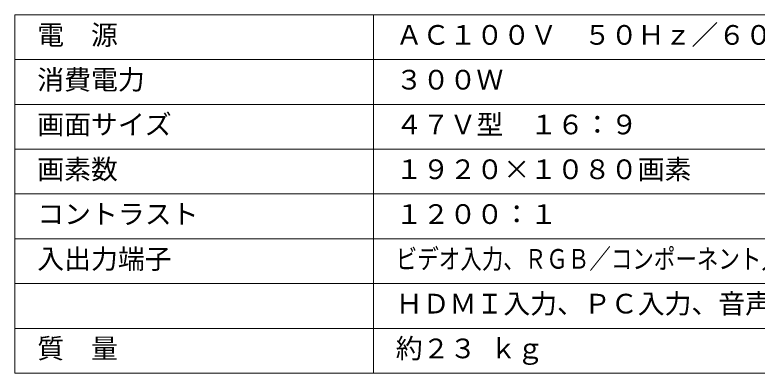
# Model space of a CAD drawing. Units: millimetres, scale not verified. Extents: x -62 to 63, y -56 to 57.
# Drawn here: x -62.5 to 20.3, y -56.5 to -16.5 of the extents above; entities that cross this region are included whole.
import ezdxf
from ezdxf.enums import TextEntityAlignment as Align

# ---------------------------------------------------------------- set-up
doc = ezdxf.new("R2010")
doc.units = ezdxf.units.MM
doc.header["$LTSCALE"] = 0.125
doc.layers.add('0-2_WAKU', color=1, linetype='Continuous', lineweight=18)
doc.layers.add('0-3_MOJI1', color=7, linetype='Continuous')
doc.styles.add('ＭＳ ゴシック', font='')
doc.styles.get('ＭＳ ゴシック').set_extended_font_data('MS Gothic')

msp = doc.modelspace()

# ---------------------------------------------------------------- linework, layer by layer
at = {"layer": '0-2_WAKU', "color": 4}
for p, q in [((-62.482, -16.4517), (-62.482, -56.4517)), ((-62.482, -16.4517), (62.518, -16.4517)), ((-22.482, -16.4517), (-22.482, -56.4517)), ((62.518, -56.4517), (-62.482, -56.4517))]:
    msp.add_line(p, q, dxfattribs=at)
at = {"layer": '0-2_WAKU'}
for p, q in [((-62.482, -21.4517), (62.518, -21.4517)), ((-62.482, -26.4517), (62.518, -26.4517)), ((-62.482, -31.4517), (62.518, -31.4517)), ((-62.482, -36.4517), (62.518, -36.4517)), ((-62.482, -41.4517), (62.518, -41.4517)), ((-62.482, -46.4517), (62.518, -46.4517)), ((-62.482, -51.4517), (62.518, -51.4517))]:
    msp.add_line(p, q, dxfattribs=at)

# ---------------------------------------------------------------- texts
at = {"layer": '0-3_MOJI1', "style": 'ＭＳ ゴシック'}
for s, p in [('電  源', (-59.982, -20.4517)), ('ＡＣ１００Ｖ\u3000５０Ｈｚ／６０Ｈｚ', (-19.982, -20.4517)), ('消費電力', (-59.982, -25.4517)), ('３００Ｗ', (-19.982, -25.4517)), ('画面サイズ', (-59.982, -30.4517)), ('４７Ｖ型\u3000１６：９', (-19.982, -30.4517)), ('画素数', (-59.982, -35.4517)), ('１９２０×１０８０画素', (-19.982, -35.4517)), ('コントラスト', (-59.982, -40.4517)), ('１２００：１', (-19.982, -40.4517)), ('入出力端子', (-59.982, -45.4517)), ('ＨＤＭＩ入力、ＰＣ入力、音声入力、外部制御端子', (-19.982, -50.4517)), ('質\u3000量', (-59.982, -55.4517)), ('約２３ ｋｇ', (-19.982, -55.4517))]:
    msp.add_text(s, height=2.199, dxfattribs=at).set_placement(p, align=Align.BOTTOM_LEFT)
at = {"layer": '0-3_MOJI1', "style": 'ＭＳ ゴシック', "width": 0.8}
msp.add_text('ビデオ入力、ＲＧＢ／コンポーネント入力、ＤＶＩ－Ｄ入力、', height=2.199, dxfattribs=at).set_placement((-19.982, -45.4517), align=Align.BOTTOM_LEFT)

doc.saveas('drawing.dxf')
